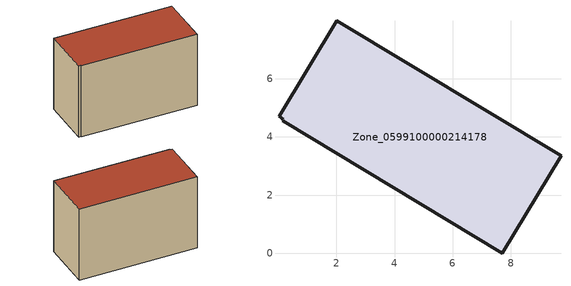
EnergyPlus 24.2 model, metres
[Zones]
Zone_0599100000214178
 floor ground (C_G): 0.03,4.7 2.02,7.99 9.72,3.35 7.7,0 0.15,4.56 0.18,4.61 z0
 wall outside (C_F): 9.72,3.35 2.02,7.99 0.03,4.7 0.18,4.61 0.15,4.56 7.7,0 9.72,3.35 z0:5.82
 roof outside (C_R): 2.02,7.99 0.03,4.7 0.18,4.61 0.15,4.56 7.7,0 9.72,3.35 z5.82
[BUILDING]
Pand.0599100000214178: North Axis=0; Terrain=City; Loads Convergence Tolerance Value=0.04; Temperature Convergence Tolerance Value=0.4; Solar Distribution=FullExterior; Maximum Number of Warmup Days=25; Minimum Number of Warmup Days=1
[Site:Location]
Rotterdam.The.Hague.AP_ZH_NLD Design_Conditions: Latitude=51.96; Longitude=4.45; Time Zone=1; Elevation=-4.5
[SITE:GROUNDTEMPERATURE:BUILDINGSURFACE]
18, 18, 18, 18, 18, 18, 18, 18, 18, 18, 18, 18
[MATERIAL] Thermal Absorptance=0.9; Solar Absorptance=0.7; Visible Absorptance=0.7
Name | Roughness | Thickness | Conductivity | Density | Specific Heat
G.TI.1946-1964 | MediumSmooth | 0.15 | 1 | 540 | 1210
F.TI.1946-1964 | Rough | 0.3 | 0.857143 | 1920 | 840
R.TI.1946-1964 | MediumRough | 0.2 | 0.277778 | 1500 | 1000
[CONSTRUCTION]
C_G: G.TI.1946-1964
C_F: F.TI.1946-1964
C_R: R.TI.1946-1964
[ZONE]
Zone_0599100000214178: Type=1; Multiplier=1; Ceiling Height=Autocalculate; Volume=Autocalculate; Floor Area=autocalculate; Part of Total Floor Area=Yes
[ZONEINFILTRATION:DESIGNFLOWRATE]
Infil_Zone_0599100000214178: Zone or ZoneList or Space or SpaceList=Zone_0599100000214178; Schedule=AlwaysOn; Design Flow Rate Calculation Method=Flow/Area; Flow Rate per Floor Area=0.003; Constant Term Coefficient=1; Temperature Term Coefficient=0; Velocity Term Coefficient=0; Velocity Squared Term Coefficient=0
[HVACTEMPLATE:ZONE:IDEALLOADSAIRSYSTEM]
Zone_0599100000214178: Maximum Heating Supply Air Temperature=50; Minimum Cooling Supply Air Temperature=13; Maximum Heating Supply Air Humidity Ratio=0.0156; Minimum Cooling Supply Air Humidity Ratio=0.0077; Heating Limit=NoLimit; Cooling Limit=NoLimit; Dehumidification Control Type=ConstantSensibleHeatRatio; Cooling Sensible Heat Ratio=0.7; Dehumidification Setpoint=60; Humidification Control Type=None; Humidification Setpoint=30; Outdoor Air Method=None; Outdoor Air Flow Rate per Person=0.00944; Outdoor Air Flow Rate per Zone Floor Area=0; Outdoor Air Flow Rate per Zone=0; Demand Controlled Ventilation Type=None; Outdoor Air Economizer Type=NoEconomizer; Heat Recovery Type=None; Sensible Heat Recovery Effectiveness=0.7; Latent Heat Recovery Effectiveness=0.65
[ZONECONTROL:THERMOSTAT]
ThermostatControl_Zone_0599100000214178: Zone or ZoneList=Zone_0599100000214178; Control Type Schedule=DualSetpointControlType; Control 1=Thermostat_Zone_0599100000214178; Temperature Difference Between Cutout And Setpoint=0
[THERMOSTATSETPOINT:DUALSETPOINT]
Thermostat_Zone_0599100000214178: Heating Setpoint Temperature Schedule=HeatingSetpoint_Zone_0599100000214178; Cooling Setpoint Temperature Schedule=CoolingSetpoint_Zone_0599100000214178
[SCHEDULE:COMPACT]
HeatingSetpoint_Zone_0599100000214178: Through: 12/31, For: AllDays, Until: 24:00, 21
CoolingSetpoint_Zone_0599100000214178: Through: 12/31, For: AllDays, Until: 24:00, 24
DualSetpointControlType: Through: 12/31, For: AllDays, Until: 24:00, 4
AlwaysOn: Through: 12/31, For: AllDays, Until: 24:00, 1
